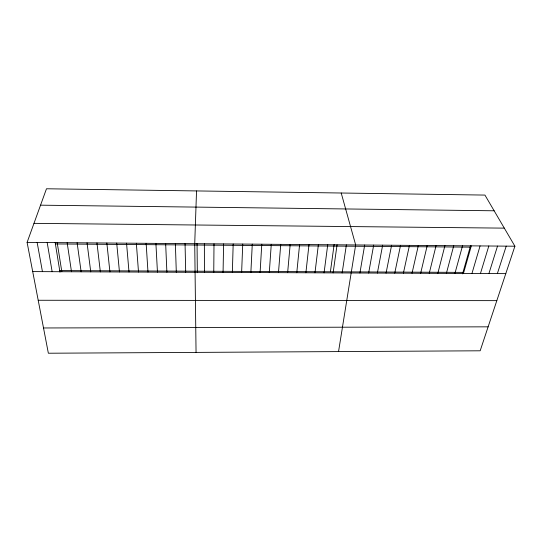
<?xml version="1.0" encoding="UTF-8"?>
<svg xmlns="http://www.w3.org/2000/svg" width="542" height="542" viewBox="0 0 542 542"><rect width="100%" height="100%" fill="white"/><g stroke="black" fill="none" stroke-linecap="round" stroke-linejoin="round"><path stroke-width="0.81" d="M213.758 272.375L214.002 243.846M223.067 272.416L223.602 243.92M232.355 272.457L233.182 243.995M196.536 190.933L194.727 243.69L196.055 352.395M241.624 272.497L242.735 244.069M250.865 272.538L252.274 244.144M260.092 272.579L261.779 244.218M269.293 272.612L271.271 244.293M278.473 272.653L280.736 244.367M287.633 272.694L290.18 244.442M296.772 272.734L299.604 244.517M305.891 272.775L309.001 244.591M314.983 272.809L318.378 244.666M324.062 272.85L327.734 244.733M330.39 271.793L334.143 244.462M333.12 272.89L337.063 244.808M342.151 272.931L346.379 244.882M338.54 351.595L355.667 244.957L341.209 193.013M359.915 273.005L364.685 245.025M368.648 273.039L373.682 245.099M377.361 273.08L382.659 245.167M386.06 273.114L391.615 245.235M394.732 273.154L400.552 245.309M403.39 273.188L409.467 245.377M412.028 273.229L418.363 245.445M420.646 273.263L427.238 245.519M429.244 273.303L436.093 245.587M437.821 273.337L444.928 245.655M446.384 273.378L453.742 245.722M454.928 273.412L462.536 245.79M462.55 273.866L470.598 245.54M463.451 273.453L471.316 245.865M471.953 273.486L480.07 245.933M480.442 273.52L488.809 246M488.911 273.561L497.522 246.068M497.36 273.595L506.221 246.136M514.9 246.203L480.165 350.796L48.36 353.228L27.1 242.376L46.483 188.772L484.941 195.079L514.9 246.203L27.1 242.376M43.516 327.971L488.125 326.833M38.204 300.268L496.824 300.641M59.715 270.594L462.97 272.382M32.703 271.596L505.794 273.629M55.406 243.941L470.144 247.125M33.977 223.351L504.311 228.135M40.548 205.174L494.148 210.791M37.154 242.457L42.439 271.637M47.181 242.538L52.147 271.684M55.162 242.45L59.966 272.152M57.188 242.613L61.829 271.725M67.167 242.694L71.497 271.766M77.12 242.769L81.137 271.806M87.052 242.85L90.751 271.847M96.957 242.924L100.351 271.888M106.842 243.006L109.924 271.928M116.699 243.08L119.47 271.969M126.537 243.155L129.003 272.009M136.347 243.236L138.508 272.05M146.137 243.311L147.986 272.091M155.9 243.385L157.451 272.131M165.642 243.466L166.889 272.172M175.357 243.541L176.306 272.213M185.052 243.615L185.703 272.253M197.051 243.385L197.335 272.734M204.375 243.771L204.429 272.335"/></g></svg>
